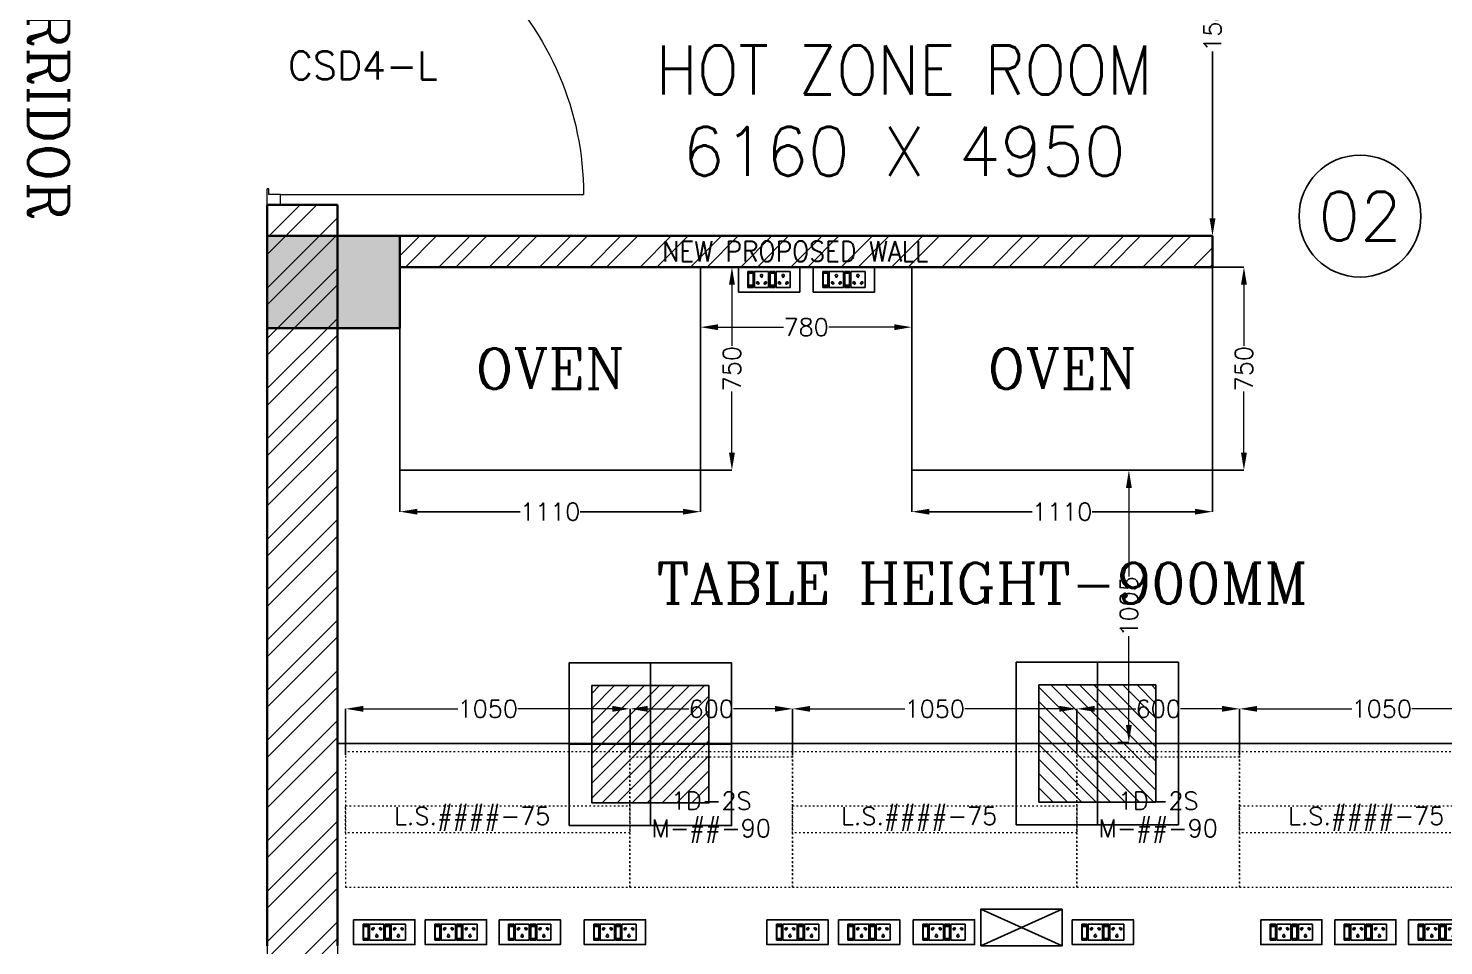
# Model space of a CAD drawing. Extents: x -52083 to 49512, y -145230 to 20224.
# Drawn here: x -31619 to -26394, y -121731 to -118344 of the extents above; entities that cross this region are included whole.
import ezdxf
from ezdxf.enums import TextEntityAlignment as Align

# ---------------------------------------------------------------- set-up
doc = ezdxf.new("R2010")
doc.units = 0
doc.header["$LTSCALE"] = 0.5
doc.header["$MEASUREMENT"] = 0
doc.header["$PDMODE"] = 32
doc.linetypes.add('ACAD_ISO03W100', pattern=[30, 12, -18])
for name, color, linetype, lineweight in [('1200x2100 Door', 5, 'Continuous', 5), ('COL', 1, 'Continuous', 35), ('DIM', 3, 'Continuous', 5), ('ELE-36W EMERGENCY  LED LIGHT', 7, 'Continuous', 25), ('ELE-36W LED LIGHT', 210, 'Continuous', 25), ('Furniture', 30, 'Continuous', 13), ('Hatch-1', 8, 'Continuous', 5), ('New Wall', 5, 'Continuous', 35), ('Sa-Block Text', 7, 'Continuous', 18), ('wall-1', 7, 'Continuous', 35)]:
    doc.layers.add(name, color=color, linetype=linetype, lineweight=lineweight)
for name, color, linetype in [('ELE 36W EMERGENCY LIGHT', 5, 'Continuous'), ('ELE 36W LED LIGHT', 6, 'Continuous'), ('PDF_Text', 5, 'Continuous'), ('SA-6MRP', 1, 'Continuous'), ('SA-6MUP', 223, 'Continuous'), ('SA-FUR', 3, 'Continuous')]:
    doc.layers.add(name, color=color, linetype=linetype)
doc.styles.add('PDF Arial', font='arial.ttf')
doc.styles.add('RomanS', font='romans.shx')
doc.styles.get("Standard").update_dxf_attribs({"font": 'romans.shx'})
doc.dimstyles.new('Sa-dim', dxfattribs={"dimtxt": 65, "dimasz": 65, "dimexe": 0, "dimexo": 0, "dimtad": 0, "dimdec": 0, "dimdsep": 46, "dimtxsty": 'Standard', "dimcen": 0, "dimclrd": 256, "dimclre": 7, "dimclrt": 1, "dimadec": 0, "dimazin": 0, "dimtfac": 1, "dimtdec": 0, "dimtmove": 0, "dimatfit": 3, "dimfxl": 1, "dimlwd": -1, "dimarcsym": 0})
pattern_1 = [(45, (22946.7, -16431.28), (-92.80777, 92.80777), []), (45, (23008.57, -16431.28), (-92.80777, 92.80777), [])]

# ---------------------------------------------------------------- blocks, each defined once
blk = doc.blocks.new('SD 1200x2100')
at = {"layer": '1200x2100 Door'}
for p, q in [((289771.1, 46661.9), (289771.1, 46711.8)), ((289771.1, 46711.8), (289829.5, 46711.8)), ((289771.1, 46661.9), (289771.1, 46711.8)), ((289829.5, 46705.1), (289829.5, 46711.8)), ((290971.1, 46711.8), (290912.7, 46711.8)), ((290912.7, 46705.1), (290912.7, 46711.8)), ((290971.1, 46661.9), (290971.1, 46711.8)), ((289771.1, 46661.9), (289809.4, 46661.9)), ((289809.4, 46661.9), (289809.4, 46705.1)), ((289809.4, 46705.1), (289829.5, 46705.1)), ((290932.8, 46705.1), (290912.7, 46705.1)), ((290932.8, 46661.9), (290932.8, 46705.1)), ((290971.1, 46661.9), (290932.8, 46661.9)), ((290932.8, 46661.9), (290932.8, 45543.9))]:
    blk.add_line(p, q, dxfattribs=at)
blk.add_arc((290932.8, 46661.9), 1118, 177.4426, 270, dxfattribs=at)
blk = doc.blocks.new('*D1094')
at = {"layer": 'Defpoints', "color": 0}
for p in [(-30247.5, -119975.7), (-29137.5, -119975.7), (-29137.5, -120128.7)]:
    blk.add_point(p, dxfattribs=at)
at = {"layer": 'SA-6MUP', "color": 7, "lineweight": -2}
for p, q in [((-30247.5, -119975.7), (-30247.5, -120128.7)), ((-29137.5, -119975.7), (-29137.5, -120128.7))]:
    blk.add_line(p, q, dxfattribs=at)
at = {"layer": 'SA-6MUP'}
for p, q in [((-30182.5, -120128.7), (-29803, -120128.7)), ((-29202.5, -120128.7), (-29582, -120128.7))]:
    blk.add_line(p, q, dxfattribs=at)
for points in [[(-30182.5, -120117.9), (-30182.5, -120139.6), (-30247.5, -120128.7)], [(-29202.5, -120117.9), (-29202.5, -120139.6), (-29137.5, -120128.7)]]:
    blk.add_solid(points, dxfattribs=at)
at = {"layer": 'SA-6MUP', "color": 1, "insert": (-29692.5, -120128.7), "char_height": 65, "attachment_point": 5}
blk.add_mtext('1110', dxfattribs=at)
blk = doc.blocks.new('A$C054a1436')
at = {"color": 1}
blk.add_circle((225, 225), 225, dxfattribs=at)
blk.add_attdef('T1', text='', height=180).set_placement((225, 225), align=Align.MIDDLE_CENTER)
blk = doc.blocks.new('*D1118')
at = {"layer": 'Defpoints', "color": 0}
for p in [(-29137.5, -119225.7), (-29137.5, -119975.7), (-29021.5, -119975.7)]:
    blk.add_point(p, dxfattribs=at)
at = {"layer": 'Furniture', "color": 7, "lineweight": -2}
for p, q in [((-29137.5, -119225.7), (-29021.5, -119225.7)), ((-29137.5, -119975.7), (-29021.5, -119975.7))]:
    blk.add_line(p, q, dxfattribs=at)
at = {"layer": 'Furniture'}
for p, q in [((-29021.5, -119290.7), (-29021.5, -119516.5)), ((-29021.5, -119910.7), (-29021.5, -119684.9))]:
    blk.add_line(p, q, dxfattribs=at)
for points in [[(-29032.3, -119290.7), (-29010.6, -119290.7), (-29021.5, -119225.7)], [(-29032.3, -119910.7), (-29010.6, -119910.7), (-29021.5, -119975.7)]]:
    blk.add_solid(points, dxfattribs=at)
at = {"layer": 'Furniture', "color": 1, "insert": (-29021.5, -119600.7), "char_height": 65, "attachment_point": 5, "rotation": 90}
blk.add_mtext('750', dxfattribs=at)
blk = doc.blocks.new('*D1119')
at = {"layer": 'Defpoints', "color": 0}
for p in [(-28357.5, -119975.7), (-27247.5, -119975.7), (-27247.5, -120128.7)]:
    blk.add_point(p, dxfattribs=at)
at = {"layer": 'SA-6MUP', "color": 7, "lineweight": -2}
for p, q in [((-28357.5, -119975.7), (-28357.5, -120128.7)), ((-27247.5, -119975.7), (-27247.5, -120128.7))]:
    blk.add_line(p, q, dxfattribs=at)
at = {"layer": 'SA-6MUP'}
for p, q in [((-28292.5, -120128.7), (-27913, -120128.7)), ((-27312.5, -120128.7), (-27692, -120128.7))]:
    blk.add_line(p, q, dxfattribs=at)
for points in [[(-28292.5, -120117.9), (-28292.5, -120139.6), (-28357.5, -120128.7)], [(-27312.5, -120117.9), (-27312.5, -120139.6), (-27247.5, -120128.7)]]:
    blk.add_solid(points, dxfattribs=at)
at = {"layer": 'SA-6MUP', "color": 1, "insert": (-27802.5, -120128.7), "char_height": 65, "attachment_point": 5}
blk.add_mtext('1110', dxfattribs=at)
blk = doc.blocks.new('*D1120')
at = {"layer": 'Defpoints', "color": 0}
for p in [(-27247.5, -119225.7), (-27247.5, -119975.7), (-27131.5, -119975.7)]:
    blk.add_point(p, dxfattribs=at)
at = {"layer": 'Furniture', "color": 7, "lineweight": -2}
for p, q in [((-27247.5, -119225.7), (-27131.5, -119225.7)), ((-27247.5, -119975.7), (-27131.5, -119975.7))]:
    blk.add_line(p, q, dxfattribs=at)
at = {"layer": 'Furniture'}
for p, q in [((-27131.5, -119290.7), (-27131.5, -119516.5)), ((-27131.5, -119910.7), (-27131.5, -119684.9))]:
    blk.add_line(p, q, dxfattribs=at)
for points in [[(-27142.3, -119290.7), (-27120.6, -119290.7), (-27131.5, -119225.7)], [(-27142.3, -119910.7), (-27120.6, -119910.7), (-27131.5, -119975.7)]]:
    blk.add_solid(points, dxfattribs=at)
at = {"layer": 'Furniture', "color": 1, "insert": (-27131.5, -119600.7), "char_height": 65, "attachment_point": 5, "rotation": 90}
blk.add_mtext('750', dxfattribs=at)
blk = doc.blocks.new('*D1121')
at = {"layer": 'Defpoints', "color": 0}
for p in [(-29137.5, -119447.6), (-28357.5, -119447.6), (-28357.5, -119447.6)]:
    blk.add_point(p, dxfattribs=at)
at = {"layer": 'Furniture'}
for p, q in [((-29072.5, -119447.6), (-28831.7, -119447.6)), ((-28422.5, -119447.6), (-28663.3, -119447.6))]:
    blk.add_line(p, q, dxfattribs=at)
for points in [[(-29072.5, -119436.8), (-29072.5, -119458.5), (-29137.5, -119447.6)], [(-28422.5, -119436.8), (-28422.5, -119458.5), (-28357.5, -119447.6)]]:
    blk.add_solid(points, dxfattribs=at)
at = {"layer": 'Furniture', "color": 1, "insert": (-28747.5, -119447.6), "char_height": 65, "attachment_point": 5}
blk.add_mtext('780', dxfattribs=at)
blk = doc.blocks.new('A$Ca55ee631')
at = {"layer": 'SA-FUR', "color": 1}
for p, q in [((0, 0), (135, 300)), ((0, 300), (135, 0))]:
    blk.add_line(p, q, dxfattribs=at)
blk.add_lwpolyline([(0, 0), (135, 0), (135, 300), (0, 300)], close=True, dxfattribs=at)
blk = doc.blocks.new('*U605')
at = {"ltscale": 300}
for p, q in [((-78.1, 29.8), (-78.1, -29.8)), ((-78.1, 29.8), (-78.1, -29.8)), ((-57.3, 29.8), (-78.1, 29.8)), ((-78.1, 29.8), (-57.3, 29.8)), ((-76.3, 23.3), (-76.3, -23.3)), ((-59.1, 23.3), (-76.3, 23.3)), ((-59.1, -23.3), (-59.1, 23.3)), ((-57.3, -29.8), (-57.3, 29.8)), ((-53.9, 29.8), (-1.7, 29.8)), ((-53.9, -29.8), (-53.9, 29.8)), ((-1.7, 29.8), (-1.7, -29.8)), ((1.7, 29.8), (1.7, -29.8)), ((1.7, 29.8), (1.7, -29.8)), ((22.5, 29.8), (1.7, 29.8)), ((1.7, 29.8), (22.5, 29.8)), ((3.5, 23.3), (3.5, -23.3)), ((20.7, 23.3), (3.5, 23.3)), ((20.7, -23.3), (20.7, 23.3)), ((22.5, -29.8), (22.5, 29.8)), ((25.9, -29.8), (25.9, 29.8)), ((25.9, 29.8), (78.1, 29.8)), ((78.1, 29.8), (78.1, -29.8)), ((-78.1, -29.8), (-57.3, -29.8)), ((-76.3, -21.2), (-59.1, -21.2)), ((-76.3, -23.3), (-59.1, -23.3)), ((-1.7, -29.8), (-53.9, -29.8)), ((1.7, -29.8), (22.5, -29.8)), ((3.5, -21.2), (20.7, -21.2)), ((3.5, -23.3), (20.7, -23.3)), ((78.1, -29.8), (25.9, -29.8))]:
    blk.add_line(p, q, dxfattribs=at)
blk.add_lwpolyline([(-113, -46), (113, -46), (113, 46), (-113, 46)], close=True, dxfattribs=at)
for centre, radius, start, end in [((-27.8, 14.7), 4.06, 307.1584, 232.8416), ((-27.8, 10.6), 2.59, 161.4031, 18.5969), ((52, 14.7), 4.06, 307.1584, 232.8416), ((52, 10.6), 2.59, 161.4031, 18.5969), ((-42.7, -11.6), 3.5, 5.2689, 272.51), ((-39.9, -14), 2.82, 202.6838, 75.0951), ((-15.7, -14), 2.82, 104.9049, 337.3162), ((-12.9, -11.6), 3.5, 267.49, 174.7311), ((37.1, -11.6), 3.5, 5.2689, 272.51), ((39.9, -14), 2.82, 202.6838, 75.0951), ((64.1, -14), 2.82, 104.9049, 337.3162), ((66.9, -11.6), 3.5, 267.49, 174.7311)]:
    blk.add_arc(centre, radius, start, end, dxfattribs=at)
at = {"layer": 'Sa-Block Text', "flags": 1}
for tag, p in [('PROJECTNAME', (102.4, 776)), ('FLOOR', (102.4, 686.5)), ('LABNAME', (102.4, 577)), ('ITEMNO:', (102.4, 479.7))]:
    blk.add_attdef(tag, text='', height=65, dxfattribs=at).set_placement(p, align=Align.MIDDLE_CENTER)
at = {"layer": 'Sa-Block Text'}
blk.add_attdef('CATALOGUE', text='', height=65, dxfattribs=at).set_placement((102.4, 360.5), align=Align.MIDDLE_CENTER)
blk = doc.blocks.new('*U604')
for p, q in [((-78.1, 29.8), (-78.1, -29.8)), ((-78.1, 29.8), (-78.1, -29.8)), ((-57.3, 29.8), (-78.1, 29.8)), ((-78.1, 29.8), (-57.3, 29.8)), ((-76.3, 23.3), (-76.3, -23.3)), ((-59.1, 23.3), (-76.3, 23.3)), ((-59.1, -23.3), (-59.1, 23.3)), ((-57.3, -29.8), (-57.3, 29.8)), ((-53.9, 29.8), (-1.7, 29.8)), ((-53.9, -29.8), (-53.9, 29.8)), ((-1.7, 29.8), (-1.7, -29.8)), ((1.7, 29.8), (1.7, -29.8)), ((1.7, 29.8), (1.7, -29.8)), ((22.5, 29.8), (1.7, 29.8)), ((1.7, 29.8), (22.5, 29.8)), ((3.5, 23.3), (3.5, -23.3)), ((20.7, 23.3), (3.5, 23.3)), ((20.7, -23.3), (20.7, 23.3)), ((22.5, -29.8), (22.5, 29.8)), ((25.9, -29.8), (25.9, 29.8)), ((25.9, 29.8), (78.1, 29.8)), ((78.1, 29.8), (78.1, -29.8)), ((-78.1, -29.8), (-57.3, -29.8)), ((-76.3, -21.2), (-59.1, -21.2)), ((-76.3, -23.3), (-59.1, -23.3)), ((-1.7, -29.8), (-53.9, -29.8)), ((1.7, -29.8), (22.5, -29.8)), ((3.5, -21.2), (20.7, -21.2)), ((3.5, -23.3), (20.7, -23.3)), ((78.1, -29.8), (25.9, -29.8))]:
    blk.add_line(p, q)
blk.add_lwpolyline([(-113, -46), (113, -46), (113, 46), (-113, 46)], close=True)
for centre, radius, start, end in [((-27.8, 14.7), 4.06, 307.1584, 232.8416), ((-27.8, 10.6), 2.59, 161.4031, 18.5969), ((52, 14.7), 4.06, 307.1584, 232.8416), ((52, 10.6), 2.59, 161.4031, 18.5969), ((-42.7, -11.6), 3.5, 5.2689, 272.51), ((-39.9, -14), 2.82, 202.6838, 75.0951), ((-15.7, -14), 2.82, 104.9049, 337.3162), ((-12.9, -11.6), 3.5, 267.49, 174.7311), ((37.1, -11.6), 3.5, 5.2689, 272.51), ((39.9, -14), 2.82, 202.6838, 75.0951), ((64.1, -14), 2.82, 104.9049, 337.3162), ((66.9, -11.6), 3.5, 267.49, 174.7311)]:
    blk.add_arc(centre, radius, start, end)
at = {"layer": 'Sa-Block Text', "flags": 1}
for tag, p in [('PROJECTNAME', (14.8, 619.1)), ('FLOOR', (14.8, 529.6)), ('LABNAME', (14.8, 420.1)), ('ITEMNO:', (14.8, 322.8))]:
    blk.add_attdef(tag, text='', height=65, dxfattribs=at).set_placement(p, align=Align.MIDDLE_CENTER)
at = {"layer": 'Sa-Block Text'}
blk.add_attdef('CATALOGUE', text='', height=65, dxfattribs=at).set_placement((14.8, 173.9), align=Align.MIDDLE_CENTER)
blk = doc.blocks.new('*D1131')
at = {"layer": 'Defpoints', "color": 0}
for p in [(-27597.4, -119975.7), (-27556.2, -119975.7), (-27597.4, -120980.7)]:
    blk.add_point(p, dxfattribs=at)
at = {"layer": 'Furniture', "color": 7, "lineweight": -2}
for p, q in [((-27597.4, -119975.7), (-27556.2, -119975.7)), ((-27597.4, -120980.7), (-27556.2, -120980.7))]:
    blk.add_line(p, q, dxfattribs=at)
at = {"layer": 'Furniture'}
for p, q in [((-27556.2, -120040.7), (-27556.2, -120367.7)), ((-27556.2, -120915.7), (-27556.2, -120588.7))]:
    blk.add_line(p, q, dxfattribs=at)
for points in [[(-27567, -120040.7), (-27545.4, -120040.7), (-27556.2, -119975.7)], [(-27567, -120915.7), (-27545.4, -120915.7), (-27556.2, -120980.7)]]:
    blk.add_solid(points, dxfattribs=at)
at = {"layer": 'Furniture', "color": 1, "insert": (-27556.2, -120478.2), "char_height": 65, "attachment_point": 5, "rotation": 90}
blk.add_mtext('1005', dxfattribs=at)
blk = doc.blocks.new('*D1145')
for p, q in [((-27247.5, -117593.8), (-27247.5, -118209.3)), ((-27247.5, -119045.7), (-27247.5, -118430.3))]:
    blk.add_line(p, q)
for points in [[(-27258.3, -117593.8), (-27236.7, -117593.8), (-27247.5, -117528.8)], [(-27258.3, -119045.7), (-27236.7, -119045.7), (-27247.5, -119110.7)]]:
    blk.add_solid(points)
at = {"layer": 'Defpoints', "color": 0}
for p in [(-27247.5, -117528.8), (-27247.5, -117528.8), (-27247.5, -119110.7)]:
    blk.add_point(p, dxfattribs=at)
at = {"color": 1, "insert": (-27247.5, -118319.8), "char_height": 65, "attachment_point": 5, "rotation": 89.9998}
blk.add_mtext('1582', dxfattribs=at)
blk = doc.blocks.new('*U603')
at = {"layer": 'SA-FUR', "color": 230, "linetype": 'ACAD_ISO03W100', "lineweight": 13}
blk.add_line((600, 20), (0, 20), dxfattribs=at)
blk.add_lwpolyline([(0, 500), (600, 500), (600, 0), (0, 0)], close=True, dxfattribs=at)
at = {"layer": 'SA-FUR', "color": 7}
for tag, p in [('TAG', (300, 250)), ('TAG-2', (300, 148.4))]:
    blk.add_attdef(tag, text='', height=65, dxfattribs=at).set_placement(p, align=Align.CENTER)
blk = doc.blocks.new('*D1147')
at = {"layer": 'Defpoints', "color": 0}
for p in [(-28797.7, -120856.4), (-29397.7, -121014.6), (-28797.7, -121014.6)]:
    blk.add_point(p, dxfattribs=at)
at = {"layer": 'DIM', "color": 7, "lineweight": -2}
for p, q in [((-29397.7, -121014.6), (-29397.7, -120856.4)), ((-28797.7, -121014.6), (-28797.7, -120856.4))]:
    blk.add_line(p, q, dxfattribs=at)
at = {"layer": 'DIM'}
for p, q in [((-29332.7, -120856.4), (-29180.4, -120856.4)), ((-28862.7, -120856.4), (-29015.1, -120856.4))]:
    blk.add_line(p, q, dxfattribs=at)
for points in [[(-29332.7, -120845.6), (-29332.7, -120867.2), (-29397.7, -120856.4)], [(-28862.7, -120845.6), (-28862.7, -120867.2), (-28797.7, -120856.4)]]:
    blk.add_solid(points, dxfattribs=at)
at = {"layer": 'DIM', "color": 1, "insert": (-29097.7, -120856.4), "char_height": 65, "attachment_point": 5}
blk.add_mtext('600', dxfattribs=at)
blk = doc.blocks.new('*D1148')
at = {"layer": 'Defpoints', "color": 0}
for p in [(-29397.7, -120856.4), (-29397.7, -120984.6), (-30447.7, -121026.6)]:
    blk.add_point(p, dxfattribs=at)
at = {"layer": 'DIM', "color": 7, "lineweight": -2}
for p, q in [((-30447.7, -121026.6), (-30447.7, -120856.4)), ((-29397.7, -120984.6), (-29397.7, -120856.4))]:
    blk.add_line(p, q, dxfattribs=at)
at = {"layer": 'DIM'}
for p, q in [((-30382.7, -120856.4), (-30033.3, -120856.4)), ((-29462.7, -120856.4), (-29812.2, -120856.4))]:
    blk.add_line(p, q, dxfattribs=at)
for points in [[(-30382.7, -120845.6), (-30382.7, -120867.2), (-30447.7, -120856.4)], [(-29462.7, -120845.6), (-29462.7, -120867.2), (-29397.7, -120856.4)]]:
    blk.add_solid(points, dxfattribs=at)
at = {"layer": 'DIM', "color": 1, "insert": (-29922.7, -120856.4), "char_height": 65, "attachment_point": 5}
blk.add_mtext('1050', dxfattribs=at)
blk = doc.blocks.new('WT-1050')
at = {"layer": 'SA-FUR', "color": 230, "linetype": 'ACAD_ISO03W100', "lineweight": 13}
for points in [[(-1050, 0), (0, 0), (0, 500), (-1050, 500)], [(-1050, 300), (0, 300), (0, 200), (-1050, 200)]]:
    blk.add_lwpolyline(points, close=True, dxfattribs=at)
blk = doc.blocks.new('*D1151')
at = {"layer": 'Defpoints', "color": 0}
for p in [(-27147.7, -120856.4), (-27747.7, -121014.6), (-27147.7, -121014.6)]:
    blk.add_point(p, dxfattribs=at)
at = {"layer": 'DIM', "color": 7, "lineweight": -2}
for p, q in [((-27747.7, -121014.6), (-27747.7, -120856.4)), ((-27147.7, -121014.6), (-27147.7, -120856.4))]:
    blk.add_line(p, q, dxfattribs=at)
at = {"layer": 'DIM'}
for p, q in [((-27682.7, -120856.4), (-27530.4, -120856.4)), ((-27212.7, -120856.4), (-27365.1, -120856.4))]:
    blk.add_line(p, q, dxfattribs=at)
for points in [[(-27682.7, -120845.6), (-27682.7, -120867.2), (-27747.7, -120856.4)], [(-27212.7, -120845.6), (-27212.7, -120867.2), (-27147.7, -120856.4)]]:
    blk.add_solid(points, dxfattribs=at)
at = {"layer": 'DIM', "color": 1, "insert": (-27447.7, -120856.4), "char_height": 65, "attachment_point": 5}
blk.add_mtext('600', dxfattribs=at)
blk = doc.blocks.new('*D1152')
at = {"layer": 'Defpoints', "color": 0}
for p in [(-27747.7, -120856.4), (-27747.7, -120984.6), (-28797.7, -121026.6)]:
    blk.add_point(p, dxfattribs=at)
at = {"layer": 'DIM', "color": 7, "lineweight": -2}
for p, q in [((-28797.7, -121026.6), (-28797.7, -120856.4)), ((-27747.7, -120984.6), (-27747.7, -120856.4))]:
    blk.add_line(p, q, dxfattribs=at)
at = {"layer": 'DIM'}
for p, q in [((-28732.7, -120856.4), (-28383.3, -120856.4)), ((-27812.7, -120856.4), (-28162.2, -120856.4))]:
    blk.add_line(p, q, dxfattribs=at)
for points in [[(-28732.7, -120845.6), (-28732.7, -120867.2), (-28797.7, -120856.4)], [(-27812.7, -120845.6), (-27812.7, -120867.2), (-27747.7, -120856.4)]]:
    blk.add_solid(points, dxfattribs=at)
at = {"layer": 'DIM', "color": 1, "insert": (-28272.7, -120856.4), "char_height": 65, "attachment_point": 5}
blk.add_mtext('1050', dxfattribs=at)
blk = doc.blocks.new('*D1154')
at = {"layer": 'Defpoints', "color": 0}
for p in [(-26097.7, -120856.4), (-26097.7, -120984.6), (-27147.7, -121026.6)]:
    blk.add_point(p, dxfattribs=at)
at = {"layer": 'DIM', "color": 7, "lineweight": -2}
for p, q in [((-27147.7, -121026.6), (-27147.7, -120856.4)), ((-26097.7, -120984.6), (-26097.7, -120856.4))]:
    blk.add_line(p, q, dxfattribs=at)
at = {"layer": 'DIM'}
for p, q in [((-27082.7, -120856.4), (-26733.3, -120856.4)), ((-26162.7, -120856.4), (-26512.2, -120856.4))]:
    blk.add_line(p, q, dxfattribs=at)
for points in [[(-27082.7, -120845.6), (-27082.7, -120867.2), (-27147.7, -120856.4)], [(-26162.7, -120845.6), (-26162.7, -120867.2), (-26097.7, -120856.4)]]:
    blk.add_solid(points, dxfattribs=at)
at = {"layer": 'DIM', "color": 1, "insert": (-26622.7, -120856.4), "char_height": 65, "attachment_point": 5}
blk.add_mtext('1050', dxfattribs=at)
blk = doc.blocks.new('light300x600')
at = {"layer": 'ELE-36W LED LIGHT', "lineweight": 25}
for p, q in [((918214.7, -78407.4), (918214.7, -79007.4)), ((918814.7, -78407.4), (918214.7, -78407.4)), ((918514.7, -78407.4), (918514.7, -79007.4)), ((918814.7, -79007.4), (918814.7, -78407.4)), ((918298.3, -78491.3), (918298.6, -78491)), ((918298.3, -78544.3), (918351.6, -78491)), ((918298.3, -78597.3), (918404.7, -78491)), ((918298.3, -78650.4), (918457.7, -78491)), ((918298.3, -78703.4), (918510.7, -78491)), ((918298.3, -78756.4), (918563.8, -78491)), ((918298.3, -78809.5), (918616.8, -78491)), ((918298.3, -78862.5), (918669.8, -78491)), ((918298.3, -78915.5), (918722.9, -78491)), ((918298.3, -78491), (918298.3, -78923.7)), ((918731.1, -78491), (918298.3, -78491)), ((918731.1, -78923.7), (918731.1, -78491)), ((918343.2, -78923.7), (918731.1, -78535.8)), ((918396.2, -78923.7), (918731.1, -78588.8)), ((918449.2, -78923.7), (918731.1, -78641.9)), ((918214.7, -78707.4), (918814.7, -78707.4)), ((918502.3, -78923.7), (918731.1, -78694.9)), ((918555.3, -78923.7), (918731.1, -78747.9)), ((918608.3, -78923.7), (918731.1, -78801)), ((918661.3, -78923.7), (918731.1, -78854)), ((918298.3, -78923.7), (918731.1, -78923.7)), ((918714.4, -78923.7), (918731.1, -78907)), ((918214.7, -79007.4), (918814.7, -79007.4))]:
    blk.add_line(p, q, dxfattribs=at)
blk = doc.blocks.new('ELE.EMERGENCY 40W LED LIGHT')
at = {"layer": 'ELE-36W EMERGENCY  LED LIGHT'}
h = blk.add_hatch(dxfattribs=at)
h.set_pattern_fill('ANSI31', color=5, scale=300, style=0)
h.paths.add_polyline_path([(-207.7, -207.7), (-207.7, 207.7), (207.7, 207.7), (207.7, -207.7)])
for p, q in [((0, 288), (0, -288)), ((-288, 0), (288, 0))]:
    blk.add_line(p, q, dxfattribs=at)
for points in [[(-288, -288), (-288, 288), (288, 288), (288, -288)], [(-207.7, -207.7), (-207.7, 207.7), (207.7, 207.7), (207.7, -207.7)]]:
    blk.add_lwpolyline(points, close=True, dxfattribs=at)
blk = doc.blocks.new('BARE')
at = {"layer": 'COL'}
h = blk.add_hatch(color=256, dxfattribs=at)
h.dxf.hatch_style = 1
h.paths.add_polyline_path([(-12695.5, -22054.6), (-13185.5, -22054.6), (-13185.5, -22394.6), (-12695.5, -22394.6)])
at = {"layer": 'Hatch-1'}
h = blk.add_hatch(dxfattribs=at)
h.set_pattern_fill('ANSI32,_O', color=256, scale=350)
h.set_pattern_definition(pattern_1)
h.paths.add_polyline_path([(-13184, -21939.6), (-12925.8, -21939.6), (-12925.8, -25579.5), (-13184, -25579.5)])
h = blk.add_hatch(dxfattribs=at)
h.set_pattern_fill('ANSI32,_O', color=256, scale=350)
h.set_pattern_definition(pattern_1)
h.paths.add_polyline_path([(-12695.5, -22054.6), (-9695.5, -22054.6), (-9695.5, -22169.6), (-12695.5, -22169.6)])
at = {"color": 4}
blk.add_line((-7915.4, -23928.4), (-12925.8, -23928.4), dxfattribs=at)
for points in [[(-11585.5, -22919.6), (-11585.5, -22169.6), (-12695.5, -22169.6), (-12695.5, -22919.6)], [(-9695.5, -22919.6), (-9695.5, -22169.6), (-10805.5, -22169.6), (-10805.5, -22919.6)]]:
    blk.add_lwpolyline(points, close=True)
at = {"layer": 'COL'}
blk.add_lwpolyline([(-12695.5, -22054.6), (-12695.5, -22394.6), (-13185.5, -22394.6), (-13185.5, -22054.6)], close=True, dxfattribs=at)
at = {"layer": 'Hatch-1', "color": 5}
for p, q in [((-12695.5, -22054.6), (-9695.5, -22054.6)), ((-9695.5, -22054.6), (-9695.5, -22169.6)), ((-12695.5, -22169.6), (-9695.5, -22169.6))]:
    blk.add_line(p, q, dxfattribs=at)
at = {"layer": 'Hatch-1'}
blk.add_lwpolyline([(-13184, -21939.6), (-12925.8, -21939.6), (-12925.8, -25579.5), (-13184, -25579.5)], close=True, dxfattribs=at)
at = {"layer": 'New Wall', "color": 5}
blk.add_lwpolyline([(-12695.5, -22054.6), (-9695.5, -22054.6), (-9695.5, -22169.6), (-12695.5, -22169.6)], close=True, dxfattribs=at)
at = {"layer": 'wall-1', "color": 7}
blk.add_line((-13184, -21939.6), (-12925.3, -21939.5), dxfattribs=at)
for points in [[(-13185.5, -21939.5), (-13185.5, -24674.6)], [(-12925, -24674.6), (-12925.3, -21939.5)]]:
    blk.add_lwpolyline(points, dxfattribs=at)
ref = blk.add_blockref('A$C054a1436', (-9376, -22206.5))
ref.add_attrib('T1', '02', dxfattribs={"color": 1, "height": 180}).set_placement((-9151, -21981.5), align=Align.MIDDLE_CENTER)
at = {"layer": '1200x2100 Door', "xscale": -1, "rotation": 90}
blk.add_blockref('SD 1200x2100', (33526.6, 269031.5), dxfattribs=at)
at = {"layer": 'Hatch-1'}
for p in [(-11845.8, -24458.4), (-10195.8, -24458.4), (-8545.8, -24458.4)]:
    blk.add_blockref('WT-1050', p, dxfattribs=at)
at = {"layer": 'SA-6MRP', "color": 7}
for p in [(-11332.2, -22215.6), (-11056.2, -22215.6)]:
    blk.add_blockref('*U605', p, dxfattribs=at)
at = {"layer": 'SA-6MRP', "color": 7, "xscale": -1, "rotation": 180}
for p in [(-12488.4, -24624.5), (-12215.9, -24624.5), (-11901.5, -24624.5), (-10963, -24624.5), (-10687, -24624.5), (-10100.3, -24624.5), (-9404.4, -24624.5), (-8858.4, -24624.5)]:
    blk.add_blockref('*U605', p, dxfattribs=at)
at = {"layer": 'SA-6MUP', "color": 7, "xscale": -1, "rotation": 180}
for p in [(-12752.9, -24624.5), (-11227.4, -24624.5), (-9131.4, -24624.5)]:
    blk.add_blockref('*U604', p, dxfattribs=at)
at = {"layer": 'SA-FUR'}
ref = blk.add_blockref('*U603', (-11845.8, -23958.4), dxfattribs=dict(at, xscale=-1, rotation=180))
ref.add_attrib('TAG', 'M-##-90', dxfattribs={"color": 7, "height": 65}).set_placement((-11545.8, -24273.4), align=Align.CENTER)
ref.add_attrib('TAG-2', '1D-2S', dxfattribs={"color": 7, "height": 65}).set_placement((-11545.8, -24171.9), align=Align.CENTER)
ref = blk.add_blockref('*U603', (-10195.8, -23958.4), dxfattribs=dict(at, xscale=-1, rotation=180))
ref.add_attrib('TAG', 'M-##-90', dxfattribs={"color": 7, "height": 65}).set_placement((-9895.8, -24273.4), align=Align.CENTER)
ref.add_attrib('TAG-2', '1D-2S', dxfattribs={"color": 7, "height": 65}).set_placement((-9895.8, -24171.9), align=Align.CENTER)
at = {"layer": 'SA-FUR', "color": 1, "xscale": -1, "rotation": 90}
blk.add_blockref('A$Ca55ee631', (-10250.4, -24539.5), dxfattribs=at)
at = {"layer": '1200x2100 Door', "color": 0, "style": 'RomanS'}
blk.add_text('CSD4-L', height=103.23, dxfattribs=at).set_placement((-13109.1, -21477.5))
at = {"layer": 'PDF_Text', "insert": (-13991.9, -20645.3), "char_height": 150, "width": 3292.038, "attachment_point": 5, "rotation": 270, "style": 'RomanS'}
blk.add_mtext('{\\Fromanc|c0;1540 MM WIDE CORRIDOR}', dxfattribs=at)
at = {"layer": 'PDF_Text'}
for s, insert, char_height, width, attachment_point, style in [('{\\W0.9;HOT ZONE ROOM\\P\\W1;\\C0;6160 X 4950}', (-10833.9, -21592.2), 180, 2461.8, 5, 'RomanS'), ('{\\W0.9;NEW PROPOSED WALL}', (-11235.9, -22111.2), 75, 1787.831, 5, 'RomanS'), ('{\\Fromanc|c0;OVEN}', (-12140.5, -22544.6), 150, 601.5, 5, 'RomanS'), ('{\\Fromanc|c0;OVEN}', (-10250.6, -22544.6), 150, 601.5, 5, 'RomanS'), ('{\\Fromanc|c0;\\C1;TABLE HEIGHT-900MM}', (-11748.1, -23261.2), 150, 2694.357, 1, 'PDF Arial')]:
    blk.add_mtext(s, dxfattribs=dict(at, insert=insert, char_height=char_height, width=width, attachment_point=attachment_point, style=style))
at = {"layer": 'SA-FUR', "color": 7}
for p in [(-11828.1, -20212.7), (-10178.1, -20212.7), (-8528.1, -20212.7), (-12428.4, -24228.4), (-10778.4, -24228.4), (-9128.4, -24228.4)]:
    blk.add_attdef('LS##90', text='', height=65, dxfattribs=at).set_placement(p, align=Align.CENTER)
at = {"color": 4}
dim = blk.add_aligned_dim(p1=(-9695.5, -22054.6), p2=(-9695.5, -20472.7), distance=0, dimstyle='Sa-dim', dxfattribs=at)
dim.commit()
dim.dimension.update_dxf_attribs({"geometry": '*D1145', "text_midpoint": (-9695.5, -21263.6), "insert": (17552, 97056.2)})
at = {"layer": 'DIM', "color": 5}
for base, p1, p2, picture, middle in [((-11845.8, -23800.2), (-12895.8, -23970.4), (-11845.8, -23928.4), '*D1148', (-12370.8, -23800.2)), ((-10195.8, -23800.2), (-11245.8, -23970.4), (-10195.8, -23928.4), '*D1152', (-10720.8, -23800.2)), ((-8545.8, -23800.2), (-9595.8, -23970.4), (-8545.8, -23928.4), '*D1154', (-9070.8, -23800.2))]:
    dim = blk.add_linear_dim(base=base, p1=p1, p2=p2, dimstyle='Sa-dim', override={"dimtmove": 1}, dxfattribs=at)
    dim.commit()
    dim.dimension.update_dxf_attribs({"geometry": picture, "text_midpoint": middle, "insert": (17552, 97056.2)})
for base, p1, p2, picture, middle in [((-11245.8, -23800.2), (-11845.8, -23958.4), (-11245.8, -23958.4), '*D1147', (-11545.8, -23800.2)), ((-9595.8, -23800.2), (-10195.8, -23958.4), (-9595.8, -23958.4), '*D1151', (-9895.8, -23800.2))]:
    dim = blk.add_linear_dim(base=base, p1=p1, p2=p2, dimstyle='Sa-dim', dxfattribs=at)
    dim.commit()
    dim.dimension.update_dxf_attribs({"geometry": picture, "text_midpoint": middle, "insert": (17552, 97056.2)})
at = {"layer": 'Furniture'}
for base, p1, p2, picture, middle in [((-11469.5, -22919.6), (-11585.5, -22169.6), (-11585.5, -22919.6), '*D1118', (-11469.5, -22544.6)), ((-9579.5, -22919.6), (-9695.5, -22169.6), (-9695.5, -22919.6), '*D1120', (-9579.5, -22544.6))]:
    dim = blk.add_linear_dim(base=base, p1=p1, p2=p2, angle=90, dimstyle='Sa-dim', dxfattribs=at)
    dim.commit()
    dim.dimension.update_dxf_attribs({"geometry": picture, "text_midpoint": middle, "insert": (17552, 97056.2)})
for p1, p2, distance, picture, middle in [((-11585.5, -22391.5), (-10805.5, -22391.5), 0, '*D1121', (-11195.5, -22391.5)), ((-10045.4, -23924.6), (-10045.4, -22919.6), -41.2, '*D1131', (-10004.2, -23422.1))]:
    dim = blk.add_aligned_dim(p1=p1, p2=p2, distance=distance, dimstyle='Sa-dim', dxfattribs=at)
    dim.commit()
    dim.dimension.update_dxf_attribs({"geometry": picture, "text_midpoint": middle, "insert": (17552, 97056.2)})
at = {"layer": 'SA-6MUP', "color": 7}
for base, p1, p2, picture, middle in [((-11585.5, -23072.6), (-12695.5, -22919.6), (-11585.5, -22919.6), '*D1094', (-12140.5, -23072.6)), ((-9695.5, -23072.6), (-10805.5, -22919.6), (-9695.5, -22919.6), '*D1119', (-10250.5, -23072.6))]:
    dim = blk.add_linear_dim(base=base, p1=p1, p2=p2, angle=180, dimstyle='Sa-dim', dxfattribs=at)
    dim.commit()
    dim.dimension.update_dxf_attribs({"geometry": picture, "text_midpoint": middle, "insert": (17552, 97056.2)})

msp = doc.modelspace()

# ---------------------------------------------------------------- block references
at = {"color": 240}
ref = msp.add_blockref('BARE', (-17552, -97056.2, 2637.8), dxfattribs=at)
ref.add_attrib('LS##90', 'L.S.####-75', dxfattribs={"layer": 'SA-FUR', "color": 7, "height": 65}).set_placement((-26680.4, -121284.6, 2637.8), align=Align.CENTER)
ref.add_attrib('LS##90', 'L.S.####-75', dxfattribs={"layer": 'SA-FUR', "color": 7, "height": 65}).set_placement((-28330.4, -121284.6, 2637.8), align=Align.CENTER)
ref.add_attrib('LS##90', 'L.S.####-75', dxfattribs={"layer": 'SA-FUR', "color": 7, "height": 65}).set_placement((-29980.4, -121284.6, 2637.8), align=Align.CENTER)

# ---------------------------------------------------------------- next in the draw order: block references
at = {"layer": 'ELE 36W EMERGENCY LIGHT', "xscale": 1.041666666511446, "yscale": 1.041666666686069, "zscale": 1.041666666677884}
msp.add_blockref('ELE.EMERGENCY 40W LED LIGHT', (-29322.5, -120987.1, 2637.8), dxfattribs=at)
at = {"layer": 'ELE 36W LED LIGHT', "rotation": 90}
msp.add_blockref('light300x600', (-106379.9, -1039499.3, 2637.8), dxfattribs=at)

doc.saveas('drawing.dxf')
